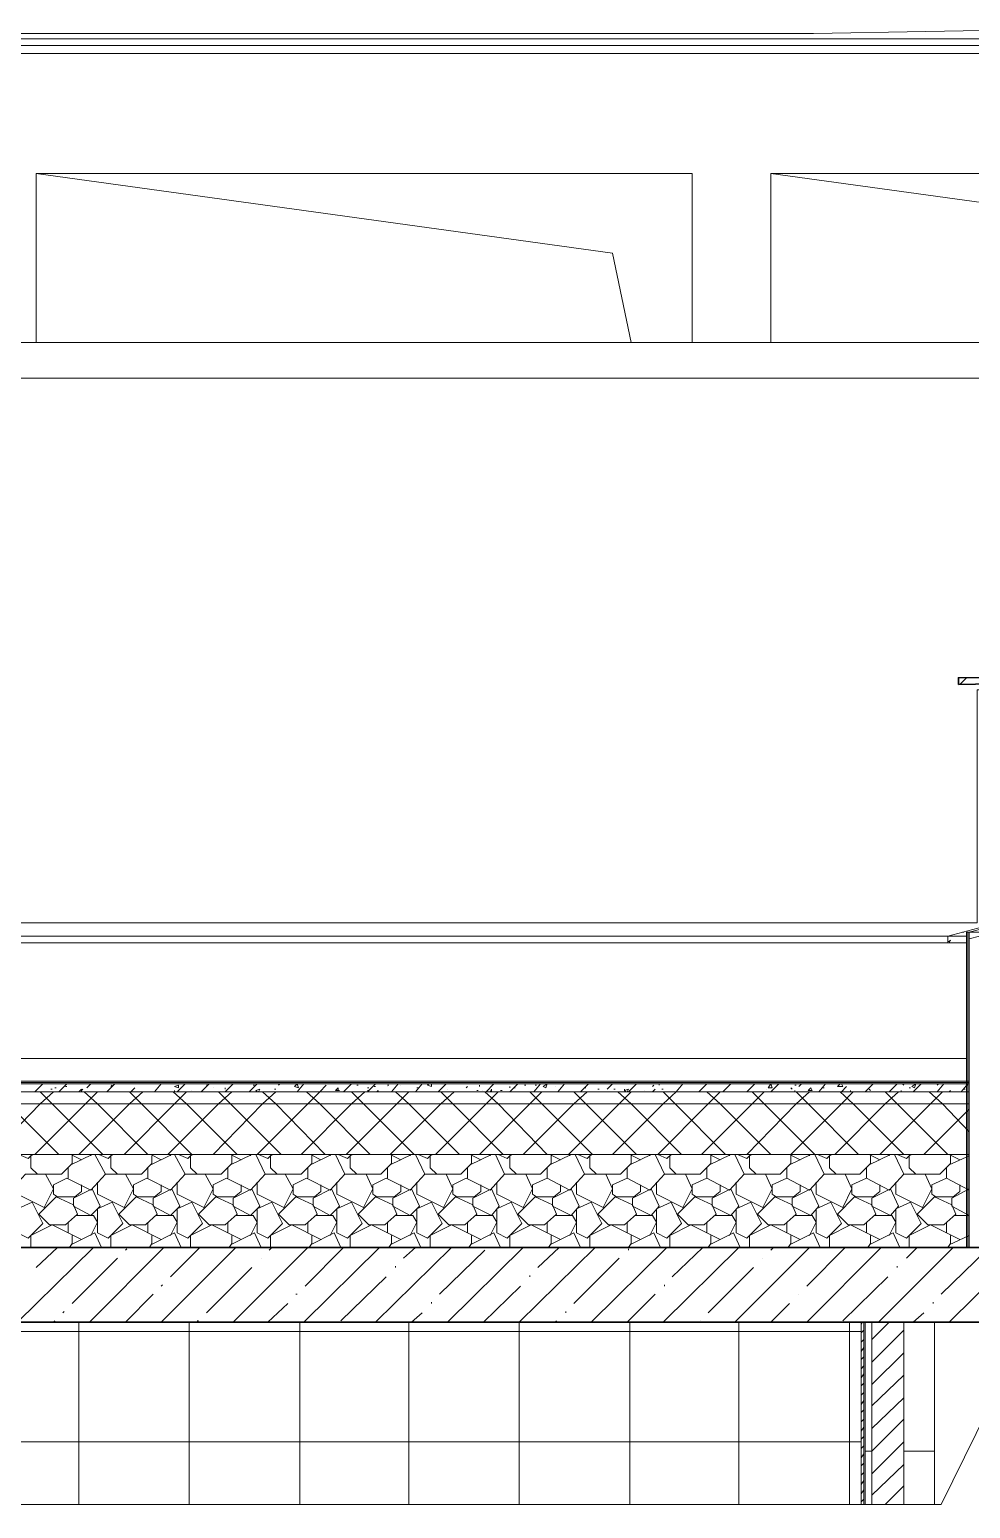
# Model space of a CAD drawing. Header units: millimetres. Extents: x 2294 to 908349, y -83289 to 219220.
# Drawn here: x 832938 to 836029, y 194831 to 199687 of the extents above; entities that cross this region are included whole.
import ezdxf

# ---------------------------------------------------------------- set-up
doc = ezdxf.new("R2010")
doc.units = ezdxf.units.MM
doc.layers.add('PDF _Геометрия', color=7, linetype='Continuous')

msp = doc.modelspace()

# ---------------------------------------------------------------- linework, layer by layer
at = {"layer": 'PDF _Геометрия', "lineweight": 9}
for points in [[(832112.1, 199674.2), (835513.2, 199674.2), (836252, 199687.3), (838381, 199656.7), (838381, 199634.9), (832112.1, 199634.9), (832112.1, 199656.7)], [(832960.2, 199215.2), (832960.2, 198660), (832960.2, 199215.2), (835115.4, 199215.2), (835115.4, 198660), (835115.4, 199215.2)], [(835373.3, 199215.2), (835373.3, 198660), (835373.3, 199215.2), (836732.9, 199215.2)], [(836151.5, 196762.8), (835954.7, 196710.3), (835954.7, 196688.4), (835959.1, 196688.4), (835963.5, 196697.2), (835959.1, 196692.8), (835954.7, 196692.8), (835954.7, 196710.3)], [(836024.7, 196701.6), (836160.2, 196736.5), (836160.2, 196758.4), (836024.7, 196723.4)], [(836160.2, 195687.3), (836160.2, 196723.4), (836138.4, 196723.4), (836033.4, 196723.4), (836024.7, 196723.4), (836020.3, 196723.4), (836016, 196723.4), (836016, 195687.3), (836020.3, 195687.3), (836024.7, 195687.3), (836033.4, 195687.3), (836138.4, 195687.3)], [(836024.7, 196233.8), (827661.9, 196233.8), (827661.9, 196229.4), (827661.9, 196225.1), (827661.9, 196198.8), (827661.9, 196159.5), (827661.9, 195993.4), (827661.9, 195687.3), (836024.7, 195687.3), (836024.7, 195993.4), (836024.7, 196159.5), (836024.7, 196198.8), (836024.7, 196225.1), (836024.7, 196229.4)], [(835683.7, 195018.5), (835705.6, 195018.5)]]:
    msp.add_lwpolyline(points, close=True, dxfattribs=at)
for points in [[(838381, 199656.7), (832112.1, 199656.7), (832112.1, 199634.9), (834127.4, 199634.9)], [(832190.8, 198660), (832190.8, 199608.6), (832295.7, 199608.6), (838193, 199608.6), (838302.3, 199608.6), (838302.3, 199289.5)], [(834914.3, 198660), (834853.1, 198952.9), (832960.2, 199215.2)], [(836732.9, 199027.2), (835373.3, 199215.2)], [(823128.5, 198542), (823128.5, 198660), (842708.8, 198660), (842708.8, 198542)], [(823128.5, 198660), (823128.5, 198542), (842708.8, 198542), (842708.8, 198660)], [(827670.6, 196981.3), (827670.6, 196754), (830796.3, 196754), (830796.3, 197672), (832077.2, 197672), (832077.2, 196754), (836050.9, 196754), (836050.9, 197519), (838136.2, 197519), (838136.2, 196754), (842647.6, 196754), (842647.6, 198542)], [(836016, 196710.3), (835954.7, 196710.3), (832173.3, 196710.3), (832173.3, 196688.4), (830700.1, 196688.4), (830700.1, 196710.3), (827670.6, 196710.3)], [(836020.3, 196723.4), (836020.3, 195687.3)], [(836024.7, 196723.4), (836024.7, 195687.3)], [(836016, 196688.4), (832112.1, 196688.4), (832112.1, 196264.4)], [(832112.1, 196308.1), (836016, 196308.1)], [(835670.6, 194843.6), (835670.6, 195442.5), (831299, 195442.5), (831299, 194843.6), (831299, 195442.5), (831285.9, 195442.5), (830888.1, 195442.5), (830888.1, 194843.6), (830888.1, 195442.5), (830879.4, 195442.5), (830870.6, 195442.5), (830870.6, 194843.6)], [(835683.7, 194843.6), (835683.7, 195442.5), (835679.3, 195442.5), (835670.6, 195442.5)], [(835679.3, 195442.5), (835679.3, 194843.6)], [(835705.6, 194843.6), (835705.6, 195442.5), (835683.7, 195442.5)], [(835810.5, 194843.6), (835810.5, 195442.5), (835705.6, 195442.5)], [(835911, 195442.5), (835911, 194843.6), (835911, 195018.5), (835810.5, 195018.5), (835911, 195018.5), (835911, 195442.5), (835810.5, 195442.5)], [(843919.8, 194843.6), (836553.7, 194843.6), (836396.3, 194533.3), (836085.9, 195154), (835932.9, 194843.6), (828426.9, 194843.6)]]:
    msp.add_lwpolyline(points, dxfattribs=at)
at = {"layer": 'PDF _Геометрия', "lineweight": 30}
msp.add_lwpolyline([(835989.7, 197536.5), (836662.9, 197549.6), (836662.9, 197567.1), (835989.7, 197558.4)], close=True, dxfattribs=at)
at = {"layer": 'PDF _Геометрия', "color": 250, "lineweight": 9, "true_color": 0x1d1d1d}
for points in [[(835994.1, 197536.5), (836016, 197558.4)], [(836002.8, 196723.4), (836007.2, 196723.4)], [(832955.8, 196198.8), (832982.1, 196225.1)], [(833034.5, 196198.8), (833060.8, 196225.1)], [(833056.4, 196216.3), (833060.8, 196216.3)], [(833126.3, 196211.9), (833139.5, 196225.1)], [(833126.3, 196225.1), (833126.3, 196225.1)], [(833191.9, 196198.8), (833218.1, 196225.1)], [(833205, 196216.3), (833209.4, 196220.7)], [(833349.3, 196198.8), (833371.1, 196225.1)], [(833423.6, 196198.8), (833449.8, 196225.1)], [(833502.3, 196198.8), (833528.5, 196225.1)], [(833519.8, 196220.7), (833524.2, 196220.7)], [(833581, 196198.8), (833607.2, 196225.1)], [(833659.7, 196198.8), (833685.9, 196225.1), (833690.3, 196225.1)], [(833672.8, 196220.7), (833677.2, 196220.7)], [(833685.9, 195993.4), (833852, 196159.5), (833891.4, 196198.8), (833913.2, 196220.7)], [(833690.3, 196225.1), (833690.3, 196225.1)], [(833755.8, 196220.7), (833760.2, 196225.1)], [(833817, 196198.8), (833838.9, 196225.1)], [(833917.6, 196225.1), (833922, 196225.1)], [(833970.1, 196198.8), (833996.3, 196225.1)], [(834013.8, 196220.7), (834018.1, 196220.7)], [(834048.7, 196198.8), (834075, 196225.1)], [(834070.6, 196216.3), (834075, 196216.3)], [(834114.3, 196220.7), (834118.7, 196220.7)], [(834114.3, 196216.3), (834114.3, 196216.3)], [(834127.4, 196198.8), (834149.3, 196225.1)], [(834140.5, 196225.1), (834144.9, 196225.1)], [(834158, 196220.7), (834158, 196220.7)], [(834206.1, 196198.8), (834228, 196225.1)], [(834258.6, 196225.1), (834258.6, 196216.3), (834245.5, 196220.7), (834249.8, 196225.1)], [(834280.4, 196198.8), (834306.7, 196225.1)], [(834372.2, 196211.9), (834376.6, 196216.3)], [(834416, 196220.7), (834416, 196216.3)], [(834437.8, 196198.8), (834464, 196225.1)], [(834468.4, 196225.1), (834468.4, 196225.1)], [(834516.5, 196198.8), (834542.7, 196225.1)], [(834516.5, 196211.9), (834516.5, 196216.3)], [(834564.6, 196220.7), (834569, 196220.7)], [(834595.2, 196198.8), (834617, 196225.1)], [(834599.6, 196220.7), (834603.9, 196220.7)], [(834665.1, 196216.3), (834665.1, 196216.3)], [(834673.9, 196198.8), (834695.7, 196225.1)], [(834748.2, 196198.8), (834774.4, 196225.1)], [(834835.6, 196207.6), (834853.1, 196225.1)], [(834853.1, 195993.4), (835019.2, 196159.5), (835062.9, 196198.8), (835084.8, 196225.1)], [(834905.6, 196198.8), (834931.8, 196225.1)], [(834984.3, 196216.3), (834988.6, 196220.7)], [(835006.1, 196220.7), (835006.1, 196225.1)], [(835132.9, 196225.1), (835132.9, 196225.1)], [(835137.3, 196198.8), (835163.5, 196225.1)], [(835216, 196198.8), (835242.2, 196225.1), (835237.8, 196225.1)], [(835242.2, 196225.1), (835242.2, 196225.1)], [(835294.6, 196198.8), (835320.9, 196225.1)], [(835373.3, 196198.8), (835399.6, 196225.1)], [(835452, 196220.7), (835456.4, 196220.7)], [(835465.1, 196216.3), (835473.9, 196225.1)], [(835530.7, 196198.8), (835552.6, 196225.1)], [(835605, 196225.1), (835609.4, 196216.3), (835591.9, 196216.3), (835600.7, 196225.1)], [(835591.9, 196216.3), (835596.3, 196220.7)], [(835605, 196198.8), (835622.5, 196216.3)], [(835683.7, 196198.8), (835709.9, 196225.1)], [(835762.4, 196198.8), (835788.6, 196225.1)], [(835806.1, 196225.1), (835810.5, 196220.7)], [(835841.1, 196198.8), (835867.3, 196225.1)], [(835919.8, 196198.8), (835941.6, 196225.1)], [(835919.8, 196220.7), (835924.1, 196225.1)], [(835998.5, 196198.8), (836020.3, 196225.1)], [(832846.6, 195975.9), (832811.6, 195993.4), (832973.3, 196159.5), (833017.1, 196198.8)], [(833034.5, 195993.4), (832868.4, 196159.5), (832829.1, 196198.8)], [(832955.8, 195993.4), (833122, 196159.5), (833161.3, 196198.8)], [(833178.8, 195993.4), (833012.7, 196159.5), (832973.3, 196198.8)], [(833008.3, 196207.6), (833012.7, 196207.6)], [(833021.4, 196211.9), (833025.8, 196211.9)], [(833100.1, 196198.8), (833108.9, 196207.6), (833108.9, 196198.8)], [(833100.1, 195993.4), (833266.2, 196159.5), (833309.9, 196198.8)], [(833108.9, 196203.2), (833113.2, 196207.6)], [(833113.2, 196198.8), (833113.2, 196198.8)], [(833327.4, 195993.4), (833161.3, 196159.5), (833117.6, 196198.8)], [(833248.7, 195993.4), (833414.9, 196159.5), (833454.2, 196198.8)], [(833428, 195993.4), (833458.6, 195980.2), (833471.7, 195993.4), (833305.6, 196159.5), (833266.2, 196198.8)], [(833270.6, 196198.8), (833283.7, 196211.9)], [(833393, 195993.4), (833559.1, 196159.5), (833602.8, 196198.8)], [(833620.3, 195993.4), (833454.2, 196159.5), (833410.5, 196198.8)], [(833414.9, 196203.2), (833414.9, 196198.8)], [(833471.7, 196203.2), (833471.7, 196203.2)], [(833541.6, 196211.9), (833541.6, 196211.9)], [(833541.6, 195993.4), (833703.4, 196159.5), (833747.1, 196198.8)], [(833764.6, 195993.4), (833598.5, 196159.5), (833559.1, 196198.8)], [(833581, 196207.6), (833581, 196211.9)], [(833685.9, 196198.8), (833681.5, 196203.2), (833694.6, 196207.6), (833690.3, 196198.8)], [(833908.9, 195993.4), (833747.1, 196159.5), (833703.4, 196198.8)], [(833742.7, 196207.6), (833747.1, 196207.6)], [(833830.2, 195993.4), (833996.3, 196159.5), (834040, 196198.8)], [(834057.5, 195993.4), (833891.4, 196159.5), (833847.6, 196198.8)], [(833952.6, 196203.2), (833956.9, 196203.2)], [(833978.8, 195993.4), (834144.9, 196159.5), (834184.3, 196198.8)], [(834201.7, 195993.4), (834035.6, 196159.5), (833996.3, 196198.8)], [(834048.7, 196211.9), (834053.1, 196211.9)], [(834048.7, 196203.2), (834053.1, 196203.2)], [(834079.3, 196198.8), (834083.7, 196203.2), (834083.7, 196198.8)], [(834158, 195975.9), (834123.1, 195993.4), (834289.2, 196159.5), (834332.9, 196198.8)], [(834350.4, 195993.4), (834184.3, 196159.5), (834140.5, 196198.8)], [(834210.5, 196211.9), (834214.9, 196211.9)], [(834271.7, 195993.4), (834437.8, 196159.5), (834477.2, 196198.8)], [(834494.6, 195993.4), (834328.5, 196159.5), (834289.2, 196198.8)], [(834306.7, 196198.8), (834306.7, 196198.8)], [(834311, 196207.6), (834311, 196207.6)], [(834359.1, 196198.8), (834359.1, 196198.8)], [(834407.2, 196203.2), (834411.6, 196203.2)], [(834416, 195993.4), (834582.1, 196159.5), (834621.4, 196198.8)], [(834424.7, 196203.2), (834424.7, 196203.2)], [(834638.9, 195993.4), (834477.2, 196159.5), (834433.4, 196198.8)], [(834450.9, 196198.8), (834455.3, 196207.6), (834455.3, 196198.8)], [(834485.9, 196203.2), (834490.3, 196203.2)], [(834507.8, 196198.8), (834507.8, 196198.8)], [(834529.6, 196211.9), (834534, 196211.9)], [(834560.2, 195993.4), (834726.3, 196159.5), (834770.1, 196198.8)], [(834800.7, 195927.8), (834778.8, 195949.6), (834778.8, 195989), (834787.5, 195993.4), (834621.4, 196159.5), (834582.1, 196198.8)], [(834708.8, 195993.4), (834875, 196159.5), (834914.3, 196198.8)], [(834931.8, 195993.4), (834765.7, 196159.5), (834726.3, 196198.8)], [(834761.3, 196211.9), (834765.7, 196211.9)], [(834805, 196207.6), (834809.4, 196207.6)], [(834857.5, 196207.6), (834861.9, 196207.6)], [(835080.4, 195993.4), (834914.3, 196159.5), (834870.6, 196198.8)], [(834896.8, 196198.8), (834892.5, 196203.2), (834905.6, 196207.6), (834901.2, 196198.8)], [(834892.5, 196203.2), (834892.5, 196207.6)], [(834958, 196203.2), (834958, 196203.2)], [(834984.3, 196198.8), (834993, 196207.6)], [(835045.5, 195993.4), (835032.3, 195980.2), (835001.7, 195993.4), (835167.9, 196159.5), (835207.2, 196198.8)], [(835014.9, 196207.6), (835019.2, 196207.6)], [(835224.7, 195993.4), (835058.6, 196159.5), (835019.2, 196198.8)], [(835054.2, 196198.8), (835054.2, 196198.8)], [(835146, 195993.4), (835312.1, 196159.5), (835351.5, 196198.8)], [(835373.3, 195993.4), (835207.2, 196159.5), (835163.5, 196198.8)], [(835294.6, 195993.4), (835456.4, 196159.5), (835500.1, 196198.8)], [(835548.2, 195927.8), (835517.6, 195993.4), (835351.5, 196159.5), (835312.1, 196198.8)], [(835360.2, 196207.6), (835360.2, 196207.6)], [(835438.9, 196211.9), (835443.3, 196207.6)], [(835438.9, 195993.4), (835605, 196159.5), (835644.4, 196198.8)], [(835452, 196198.8), (835452, 196203.2)], [(835661.9, 195993.4), (835495.7, 196159.5), (835456.4, 196198.8)], [(835543.8, 196211.9), (835548.2, 196211.9)], [(835583.2, 195993.4), (835749.3, 196159.5), (835793, 196198.8)], [(835810.5, 195993.4), (835644.4, 196159.5), (835600.7, 196198.8)], [(835696.8, 196207.6), (835701.2, 196203.2)], [(835731.8, 195993.4), (835897.9, 196159.5), (835937.3, 196198.8)], [(835954.7, 195993.4), (835788.6, 196159.5), (835749.3, 196198.8)], [(835828, 196211.9), (835832.3, 196211.9)], [(836024.7, 196067.7), (835937.3, 196159.5), (835893.5, 196198.8)], [(835959.1, 196198.8), (835963.5, 196203.2)], [(836007.2, 196207.6), (836011.6, 196207.6)], [(835876.1, 195993.4), (836024.7, 196142)], [(833078.3, 195989), (833078.3, 195962.8), (833043.3, 195927.8), (832925.2, 195927.8), (832877.2, 195875.3), (832798.5, 195914.7), (832754.8, 195892.8), (832754.8, 195862.2), (832767.9, 195853.5), (832824.7, 195853.5), (832846.6, 195871), (832846.6, 195892.8)], [(832903.4, 195993.4), (832934, 195980.2), (832947.1, 195993.4)], [(832964.6, 195927.8), (832942.7, 195949.6), (832942.7, 195989), (832951.5, 195993.4)], [(833340.5, 195989), (833340.5, 195962.8), (833305.6, 195927.8), (833187.5, 195927.8), (833139.5, 195875.3), (833060.8, 195914.7), (833017.1, 195892.8), (833017.1, 195862.2), (833030.2, 195853.5), (833087, 195853.5), (833108.9, 195871), (833108.9, 195892.8)], [(833108.9, 195975.9), (833073.9, 195993.4)], [(833073.9, 195958.4), (833143.8, 195993.4)], [(833139.5, 195989), (833139.5, 195993.4)], [(833187.5, 195927.8), (833152.6, 195993.4)], [(833165.7, 195993.4), (833196.3, 195980.2), (833209.4, 195993.4)], [(833226.9, 195927.8), (833205, 195949.6), (833205, 195989), (833213.8, 195993.4)], [(833602.8, 195989), (833602.8, 195962.8), (833567.9, 195927.8), (833449.8, 195927.8), (833401.7, 195875.3), (833323.1, 195914.7), (833279.3, 195892.8), (833279.3, 195862.2), (833292.5, 195853.5), (833349.3, 195853.5), (833371.1, 195871), (833371.1, 195892.8)], [(833371.1, 195975.9), (833336.2, 195993.4)], [(833336.2, 195958.4), (833406.1, 195993.4)], [(833401.7, 195989), (833401.7, 195993.4)], [(833449.8, 195927.8), (833414.9, 195993.4)], [(833489.2, 195927.8), (833467.3, 195949.6), (833467.3, 195989), (833476.1, 195993.4)], [(833865.1, 195989), (833865.1, 195962.8), (833830.2, 195927.8), (833712.1, 195927.8), (833664, 195875.3), (833585.4, 195914.7), (833541.6, 195892.8), (833541.6, 195862.2), (833554.8, 195853.5), (833611.6, 195853.5), (833633.4, 195871), (833633.4, 195892.8)], [(833633.4, 195975.9), (833598.5, 195993.4)], [(833598.5, 195958.4), (833668.4, 195993.4)], [(833664, 195989), (833664, 195993.4)], [(833712.1, 195927.8), (833681.5, 195993.4)], [(833690.3, 195993.4), (833720.9, 195980.2), (833734, 195993.4)], [(833751.5, 195927.8), (833729.6, 195949.6), (833729.6, 195989), (833738.4, 195993.4)], [(834127.4, 195989), (834127.4, 195962.8), (834092.5, 195927.8), (833974.4, 195927.8), (833926.3, 195875.3), (833847.6, 195914.7), (833803.9, 195892.8), (833803.9, 195862.2), (833817, 195853.5), (833873.9, 195853.5), (833895.7, 195871), (833895.7, 195892.8)], [(833895.7, 195975.9), (833860.8, 195993.4)], [(833860.8, 195958.4), (833930.7, 195993.4)], [(833926.3, 195989), (833926.3, 195993.4)], [(833974.4, 195927.8), (833943.8, 195993.4)], [(833952.6, 195993.4), (833983.2, 195980.2), (833996.3, 195993.4)], [(834013.8, 195927.8), (833991.9, 195949.6), (833991.9, 195989), (834000.7, 195993.4)], [(834389.7, 195989), (834389.7, 195962.8), (834354.8, 195927.8), (834236.7, 195927.8), (834188.6, 195875.3), (834109.9, 195914.7), (834066.2, 195892.8), (834066.2, 195862.2), (834079.3, 195853.5), (834136.2, 195853.5), (834158, 195871), (834158, 195892.8)], [(834123.1, 195958.4), (834193, 195993.4)], [(834188.6, 195989), (834188.6, 195993.4)], [(834236.7, 195927.8), (834206.1, 195993.4)], [(834214.9, 195993.4), (834245.5, 195980.2), (834258.6, 195993.4)], [(834276.1, 195927.8), (834254.2, 195949.6), (834254.2, 195989), (834262.9, 195993.4)], [(834652, 195989), (834652, 195962.8), (834617, 195927.8), (834499, 195927.8), (834450.9, 195875.3), (834372.2, 195914.7), (834328.5, 195892.8), (834328.5, 195862.2), (834341.6, 195853.5), (834398.5, 195853.5), (834420.3, 195871), (834420.3, 195892.8)], [(834420.3, 195975.9), (834385.4, 195993.4)], [(834385.4, 195958.4), (834455.3, 195993.4)], [(834450.9, 195989), (834450.9, 195993.4)], [(834499, 195927.8), (834468.4, 195993.4)], [(834477.2, 195993.4), (834507.8, 195980.2), (834520.9, 195993.4)], [(834538.4, 195927.8), (834516.5, 195949.6), (834516.5, 195989), (834525.2, 195993.4)], [(834638.9, 195949.6), (834638.9, 195914.7), (834713.2, 195875.3), (834761.3, 195927.8), (834879.3, 195927.8), (834914.3, 195962.8), (834914.3, 195989)], [(834682.6, 195975.9), (834647.6, 195993.4)], [(834647.6, 195958.4), (834717.6, 195993.4)], [(834713.2, 195989), (834713.2, 195993.4)], [(834761.3, 195927.8), (834730.7, 195993.4)], [(834739.5, 195993.4), (834770.1, 195980.2), (834783.2, 195993.4)], [(834901.2, 195949.6), (834901.2, 195914.7), (834975.5, 195875.3), (835023.6, 195927.8), (835141.6, 195927.8), (835176.6, 195962.8), (835176.6, 195989)], [(834944.9, 195975.9), (834909.9, 195993.4)], [(834909.9, 195958.4), (834979.9, 195993.4)], [(834975.5, 195989), (834975.5, 195993.4)], [(835023.6, 195927.8), (834993, 195993.4)], [(835062.9, 195927.8), (835041.1, 195949.6), (835041.1, 195989), (835049.8, 195993.4)], [(835163.5, 195949.6), (835163.5, 195914.7), (835237.8, 195875.3), (835285.9, 195927.8), (835403.9, 195927.8), (835438.9, 195962.8), (835438.9, 195989)], [(835207.2, 195975.9), (835172.2, 195993.4)], [(835172.2, 195958.4), (835242.2, 195993.4)], [(835237.8, 195989), (835237.8, 195993.4)], [(835285.9, 195927.8), (835255.3, 195993.4)], [(835264, 195993.4), (835294.6, 195980.2), (835307.8, 195993.4)], [(835325.2, 195927.8), (835303.4, 195949.6), (835303.4, 195989), (835312.1, 195993.4)], [(835425.8, 195949.6), (835425.8, 195914.7), (835500.1, 195875.3), (835548.2, 195927.8), (835666.2, 195927.8), (835701.2, 195962.8), (835701.2, 195989)], [(835469.5, 195975.9), (835434.5, 195993.4)], [(835434.5, 195958.4), (835504.5, 195993.4)], [(835500.1, 195989), (835500.1, 195993.4)], [(835526.3, 195993.4), (835556.9, 195980.2), (835570, 195993.4)], [(835587.5, 195927.8), (835565.7, 195949.6), (835565.7, 195989), (835574.4, 195993.4)], [(835688.1, 195949.6), (835688.1, 195914.7), (835762.4, 195875.3), (835810.5, 195927.8), (835928.5, 195927.8), (835963.5, 195962.8), (835963.5, 195989)], [(835731.8, 195975.9), (835696.8, 195993.4)], [(835696.8, 195958.4), (835766.8, 195993.4)], [(835762.4, 195989), (835762.4, 195993.4)], [(835810.5, 195927.8), (835779.9, 195993.4)], [(835788.6, 195993.4), (835819.2, 195980.2), (835832.3, 195993.4)], [(835849.8, 195927.8), (835828, 195949.6), (835828, 195989), (835836.7, 195993.4)], [(835994.1, 195975.9), (835959.1, 195993.4)], [(835959.1, 195958.4), (836024.7, 195989), (836024.7, 195993.4)], [(836024.7, 195993.4), (836024.7, 195993.4)], [(832899, 195901.6), (832899, 195862.2), (832986.4, 195818.5), (833017.1, 195879.7), (832990.8, 195927.8)], [(833065.1, 195914.7), (833065.1, 195949.6)], [(833161.3, 195901.6), (833161.3, 195862.2), (833248.7, 195818.5), (833279.3, 195879.7), (833253.1, 195927.8)], [(833327.4, 195914.7), (833327.4, 195949.6)], [(833423.6, 195901.6), (833423.6, 195862.2), (833511, 195818.5), (833541.6, 195879.7), (833515.4, 195927.8)], [(833589.7, 195914.7), (833589.7, 195949.6)], [(833685.9, 195901.6), (833685.9, 195862.2), (833773.3, 195818.5), (833803.9, 195879.7), (833777.7, 195927.8)], [(833852, 195914.7), (833852, 195949.6)], [(833948.2, 195901.6), (833948.2, 195862.2), (834035.6, 195818.5), (834066.2, 195879.7), (834044.4, 195927.8)], [(834114.3, 195914.7), (834114.3, 195949.6)], [(834210.5, 195901.6), (834210.5, 195862.2), (834297.9, 195818.5), (834328.5, 195879.7), (834306.7, 195927.8)], [(834376.6, 195914.7), (834376.6, 195949.6)], [(834472.8, 195901.6), (834472.8, 195862.2), (834560.2, 195818.5), (834590.8, 195879.7), (834569, 195927.8)], [(834735.1, 195901.6), (834735.1, 195862.2), (834822.5, 195818.5), (834853.1, 195879.7), (834831.3, 195927.8)], [(834997.4, 195901.6), (834997.4, 195862.2), (835084.8, 195818.5), (835115.4, 195879.7), (835093.5, 195927.8)], [(835259.7, 195901.6), (835259.7, 195862.2), (835347.1, 195818.5), (835377.7, 195879.7), (835355.8, 195927.8)], [(835522, 195901.6), (835522, 195862.2), (835609.4, 195818.5), (835640, 195879.7), (835618.1, 195927.8)], [(835784.3, 195901.6), (835784.3, 195862.2), (835871.7, 195818.5), (835902.3, 195879.7), (835880.4, 195927.8)], [(835950.4, 195914.7), (835950.4, 195949.6)], [(834682.6, 195892.8), (834682.6, 195871), (834660.8, 195853.5), (834603.9, 195853.5), (834590.8, 195862.2), (834590.8, 195892.8), (834638.9, 195914.7)], [(834944.9, 195892.8), (834944.9, 195871), (834923.1, 195853.5), (834866.2, 195853.5), (834853.1, 195862.2), (834853.1, 195892.8), (834901.2, 195914.7)], [(835207.2, 195892.8), (835207.2, 195871), (835185.4, 195853.5), (835128.5, 195853.5), (835115.4, 195862.2), (835115.4, 195892.8), (835163.5, 195914.7)], [(835469.5, 195892.8), (835469.5, 195871), (835447.6, 195853.5), (835390.8, 195853.5), (835377.7, 195862.2), (835377.7, 195892.8), (835425.8, 195914.7)], [(835731.8, 195892.8), (835731.8, 195871), (835709.9, 195853.5), (835653.1, 195853.5), (835640, 195862.2), (835640, 195892.8), (835688.1, 195914.7)], [(835976.6, 195792.3), (836024.7, 195792.3), (835967.9, 195822.9), (835967.9, 195849.1), (836024.7, 195879.7), (836024.7, 195875.3), (835950.4, 195914.7), (835902.3, 195892.8), (835902.3, 195862.2), (835915.4, 195853.5), (835972.2, 195853.5), (835994.1, 195871), (835994.1, 195892.8)], [(835959.1, 195442.5), (836208.3, 195687.3), (836418.1, 195897.2)], [(833139.5, 195726.7), (833161.3, 195770.4), (833148.2, 195792.3), (833091.4, 195792.3)], [(833401.7, 195726.7), (833423.6, 195770.4), (833410.5, 195792.3), (833353.7, 195792.3)], [(833664, 195726.7), (833685.9, 195770.4), (833672.8, 195792.3), (833616, 195792.3)], [(833926.3, 195726.7), (833948.2, 195770.4), (833935.1, 195792.3), (833878.3, 195792.3)], [(834188.6, 195726.7), (834210.5, 195770.4), (834197.4, 195792.3), (834140.5, 195792.3)], [(834450.9, 195726.7), (834472.8, 195770.4), (834459.7, 195792.3), (834402.8, 195792.3)], [(834713.2, 195726.7), (834735.1, 195770.4), (834722, 195792.3), (834665.1, 195792.3)], [(834975.5, 195726.7), (834997.4, 195770.4), (834984.3, 195792.3), (834927.4, 195792.3)], [(835237.8, 195726.7), (835259.7, 195770.4), (835246.6, 195792.3), (835189.7, 195792.3)], [(835500.1, 195726.7), (835522, 195770.4), (835508.8, 195792.3), (835452, 195792.3)], [(835762.4, 195726.7), (835784.3, 195770.4), (835771.1, 195792.3), (835714.3, 195792.3)], [(833108.9, 195713.6), (833012.7, 195761.7), (832942.7, 195726.7), (832942.7, 195687.3)], [(833065.1, 195735.4), (833065.1, 195770.4)], [(833073.9, 195696.1), (833152.6, 195735.4), (833174.4, 195687.3)], [(833371.1, 195713.6), (833275, 195761.7), (833205, 195726.7), (833205, 195687.3)], [(833327.4, 195735.4), (833327.4, 195770.4)], [(833336.2, 195696.1), (833414.9, 195735.4), (833436.7, 195687.3)], [(833633.4, 195713.6), (833537.3, 195761.7), (833467.3, 195726.7), (833467.3, 195687.3)], [(833589.7, 195735.4), (833589.7, 195770.4)], [(833598.5, 195696.1), (833677.2, 195735.4), (833699, 195687.3)], [(833895.7, 195713.6), (833799.6, 195761.7), (833729.6, 195726.7), (833729.6, 195687.3)], [(833852, 195735.4), (833852, 195770.4)], [(833860.8, 195696.1), (833939.5, 195735.4), (833961.3, 195687.3)], [(834158, 195713.6), (834061.9, 195761.7), (833991.9, 195726.7), (833991.9, 195687.3)], [(834114.3, 195735.4), (834114.3, 195770.4)], [(834123.1, 195696.1), (834201.7, 195735.4), (834223.6, 195687.3)], [(834420.3, 195713.6), (834324.2, 195761.7), (834254.2, 195726.7), (834254.2, 195687.3)], [(834376.6, 195735.4), (834376.6, 195770.4)], [(834385.4, 195696.1), (834464, 195735.4), (834485.9, 195687.3)], [(834682.6, 195713.6), (834586.4, 195761.7), (834516.5, 195726.7), (834516.5, 195687.3)], [(834638.9, 195735.4), (834638.9, 195770.4)], [(834647.6, 195696.1), (834726.3, 195735.4), (834748.2, 195687.3)], [(834944.9, 195713.6), (834848.7, 195761.7), (834778.8, 195726.7), (834778.8, 195687.3)], [(834901.2, 195735.4), (834901.2, 195770.4)], [(834909.9, 195696.1), (834988.6, 195735.4), (835010.5, 195687.3)], [(835207.2, 195713.6), (835111, 195761.7), (835041.1, 195726.7), (835041.1, 195687.3)], [(835163.5, 195735.4), (835163.5, 195770.4)], [(835172.2, 195696.1), (835250.9, 195735.4), (835272.8, 195687.3)], [(835469.5, 195713.6), (835373.3, 195761.7), (835303.4, 195726.7), (835303.4, 195687.3)], [(835425.8, 195735.4), (835425.8, 195770.4)], [(835434.5, 195696.1), (835513.2, 195735.4), (835535.1, 195687.3)], [(835731.8, 195713.6), (835635.6, 195761.7), (835565.7, 195726.7), (835565.7, 195687.3)], [(835688.1, 195735.4), (835688.1, 195770.4)], [(835696.8, 195696.1), (835775.5, 195735.4), (835797.4, 195687.3)], [(835994.1, 195713.6), (835897.9, 195761.7), (835828, 195726.7), (835828, 195687.3)], [(835950.4, 195735.4), (835950.4, 195770.4)], [(835959.1, 195696.1), (836024.7, 195726.7), (836024.7, 195731.1)], [(832899, 195442.5), (833148.2, 195687.3)], [(832960.2, 195621.8), (833030.2, 195687.3)], [(833069.5, 195687.3), (833078.3, 195700.5), (833078.3, 195726.7)], [(833135.1, 195442.5), (833379.9, 195687.3)], [(833253.1, 195678.6), (833257.5, 195683)], [(833331.8, 195687.3), (833340.5, 195700.5), (833340.5, 195726.7)], [(833371.1, 195442.5), (833616, 195687.3)], [(833401.7, 195591.2), (833497.9, 195687.3)], [(833594.1, 195687.3), (833602.8, 195700.5), (833602.8, 195726.7)], [(833607.2, 195442.5), (833852, 195687.3)], [(833725.2, 195678.6), (833734, 195687.3)], [(833838.9, 195442.5), (834088.1, 195687.3)], [(833843.3, 195560.6), (833970.1, 195687.3)], [(833856.4, 195687.3), (833865.1, 195700.5), (833865.1, 195726.7)], [(834075, 195442.5), (834324.2, 195687.3)], [(834118.7, 195687.3), (834127.4, 195700.5), (834127.4, 195726.7)], [(834166.8, 195652.4), (834206.1, 195687.3)], [(834311, 195442.5), (834560.2, 195687.3)], [(834381, 195687.3), (834389.7, 195700.5), (834389.7, 195726.7)], [(834547.1, 195442.5), (834796.3, 195687.3)], [(834608.3, 195621.8), (834678.2, 195687.3)], [(834643.3, 195687.3), (834652, 195700.5), (834652, 195726.7)], [(834783.2, 195442.5), (835032.3, 195687.3)], [(834905.6, 195687.3), (834914.3, 195700.5), (834914.3, 195726.7)], [(834905.6, 195678.6), (834905.6, 195683)], [(835019.2, 195442.5), (835268.4, 195687.3)], [(835049.8, 195591.2), (835150.4, 195687.3)], [(835167.9, 195687.3), (835176.6, 195700.5), (835176.6, 195726.7)], [(835255.3, 195442.5), (835500.1, 195687.3)], [(835373.3, 195678.6), (835382.1, 195687.3)], [(835430.2, 195687.3), (835438.9, 195700.5), (835438.9, 195726.7)], [(835491.4, 195442.5), (835736.2, 195687.3)], [(835491.4, 195560.6), (835618.1, 195687.3)], [(835692.5, 195687.3), (835701.2, 195700.5), (835701.2, 195726.7)], [(835727.4, 195442.5), (835972.2, 195687.3)], [(835819.2, 195652.4), (835854.2, 195687.3)], [(835954.7, 195687.3), (835963.5, 195700.5), (835963.5, 195726.7)], [(833078.3, 195503.7), (833226.9, 195652.4)], [(833699, 195652.4), (833699, 195652.4)], [(834284.8, 195534.3), (834433.4, 195678.6)], [(834726.3, 195503.7), (834875, 195652.4)], [(835347.1, 195652.4), (835347.1, 195652.4)], [(835932.9, 195534.3), (836081.5, 195678.6)], [(833519.8, 195473.1), (833668.4, 195621.8)], [(833961.3, 195446.9), (834109.9, 195591.2)], [(834140.5, 195621.8), (834140.5, 195626.1)], [(834582.1, 195591.2), (834582.1, 195595.5)], [(835167.9, 195473.1), (835316.5, 195621.8)], [(835609.4, 195446.9), (835758, 195591.2)], [(835788.6, 195621.8), (835788.6, 195626.1)], [(833371.1, 195560.6), (833375.5, 195564.9)], [(834429.1, 195442.5), (834551.5, 195560.6)], [(835023.6, 195560.6), (835023.6, 195564.9)], [(833253.1, 195442.5), (833344.9, 195534.3)], [(833720.9, 195442.5), (833786.4, 195503.7)], [(833812.7, 195534.3), (833817, 195534.3)], [(834258.6, 195503.7), (834258.6, 195508.1)], [(834901.2, 195442.5), (834993, 195534.3)], [(835373.3, 195442.5), (835434.5, 195503.7)], [(835465.1, 195534.3), (835465.1, 195534.3)], [(835906.7, 195503.7), (835906.7, 195508.1)], [(833017.1, 195442.5), (833021.4, 195446.9)], [(833047.7, 195473.1), (833052, 195477.5)], [(833489.2, 195446.9), (833493.6, 195446.9)], [(834193, 195442.5), (834228, 195473.1)], [(834665.1, 195442.5), (834669.5, 195446.9)], [(834700.1, 195473.1), (834700.1, 195477.5)], [(835141.6, 195446.9), (835141.6, 195446.9)], [(835705.6, 195385.7), (835762.4, 195442.5)], [(835841.1, 195442.5), (835876.1, 195473.1)], [(835705.6, 195311.4), (835810.5, 195416.3)], [(835705.6, 195237.1), (835810.5, 195342)], [(835705.6, 195167.1), (835810.5, 195267.7)], [(835705.6, 195092.8), (835810.5, 195193.4)], [(835705.6, 195018.5), (835810.5, 195123.4)], [(835705.6, 194944.2), (835810.5, 195049.1)], [(835705.6, 194874.2), (835810.5, 194974.8)], [(835749.3, 194843.6), (835810.5, 194904.8)]]:
    msp.add_lwpolyline(points, dxfattribs=at)
at = {"layer": 'PDF _Геометрия', "lineweight": 30}
msp.add_lwpolyline([(843543.8, 195687.3), (827495.8, 195687.3), (827495.8, 196928.9), (827237.8, 196928.9), (827237.8, 195687.3), (827237.8, 195442.5), (827237.8, 194843.6), (827753.7, 194843.6), (827753.7, 195442.5), (843543.8, 195442.5)], dxfattribs=at)
at = {"layer": 'PDF _Геометрия', "lineweight": 20}
for points in [[(836024.7, 196229.4), (827661.9, 196229.4)], [(836024.7, 196225.1), (827661.9, 196225.1)], [(836024.7, 196198.8), (827661.9, 196198.8)], [(836024.7, 196159.5), (827661.9, 196159.5)], [(836024.7, 195993.4), (827661.9, 195993.4)]]:
    msp.add_lwpolyline(points, dxfattribs=at)
at = {"layer": 'PDF _Геометрия', "color": 250, "lineweight": 9, "true_color": 0x1d1d1d}
for points in [[(833428, 196220.7), (833428, 196211.9), (833414.9, 196216.3)], [(833817, 196225.1), (833821.4, 196211.9), (833808.3, 196216.3)], [(834638.9, 196225.1), (834634.5, 196211.9), (834625.8, 196216.3)], [(835373.3, 196225.1), (835377.7, 196211.9), (835364.6, 196211.9)], [(835849.8, 196225.1), (835845.5, 196211.9), (835836.7, 196216.3)], [(833952.6, 196211.9), (833952.6, 196203.2), (833943.8, 196203.2)], [(835504.5, 196211.9), (835508.8, 196203.2), (835495.7, 196203.2)], [(835635.6, 196203.2), (835635.6, 196198.8)], [(835801.7, 196203.2), (835801.7, 196198.8)], [(833082.6, 195849.1), (833082.6, 195822.9), (833139.5, 195792.3), (833170.1, 195822.9), (833143.8, 195879.7)], [(833344.9, 195849.1), (833344.9, 195822.9), (833401.7, 195792.3), (833432.3, 195822.9), (833406.1, 195879.7)], [(833607.2, 195849.1), (833607.2, 195822.9), (833664, 195792.3), (833694.6, 195822.9), (833668.4, 195879.7)], [(833869.5, 195849.1), (833869.5, 195822.9), (833926.3, 195792.3), (833956.9, 195822.9), (833930.7, 195879.7)], [(834131.8, 195849.1), (834131.8, 195822.9), (834188.6, 195792.3), (834219.2, 195822.9), (834193, 195879.7)], [(834394.1, 195849.1), (834394.1, 195822.9), (834455.3, 195792.3), (834481.5, 195822.9), (834455.3, 195879.7)], [(834656.4, 195849.1), (834656.4, 195822.9), (834717.6, 195792.3), (834743.8, 195822.9), (834717.6, 195879.7)], [(834918.7, 195849.1), (834918.7, 195822.9), (834979.9, 195792.3), (835006.1, 195822.9), (834979.9, 195879.7)], [(835181, 195849.1), (835181, 195822.9), (835242.2, 195792.3), (835268.4, 195822.9), (835242.2, 195879.7)], [(835443.3, 195849.1), (835443.3, 195822.9), (835504.5, 195792.3), (835530.7, 195822.9), (835504.5, 195879.7)], [(835705.6, 195849.1), (835705.6, 195822.9), (835766.8, 195792.3), (835793, 195822.9), (835766.8, 195879.7)], [(832899, 195735.4), (832899, 195814.1), (832947.1, 195836), (832982.1, 195766), (832934, 195717.9)], [(833056.4, 195761.7), (833095.7, 195796.6), (833082.6, 195827.2), (833025.8, 195853.5), (832969, 195796.6), (833003.9, 195761.7)], [(833161.3, 195735.4), (833161.3, 195814.1), (833209.4, 195836), (833244.4, 195766), (833196.3, 195717.9)], [(833318.7, 195761.7), (833358, 195796.6), (833344.9, 195827.2), (833288.1, 195853.5), (833231.3, 195796.6), (833266.2, 195761.7)], [(833423.6, 195735.4), (833423.6, 195814.1), (833471.7, 195836), (833506.7, 195766), (833458.6, 195717.9)], [(833581, 195761.7), (833620.3, 195796.6), (833607.2, 195827.2), (833550.4, 195853.5), (833493.6, 195796.6), (833528.5, 195761.7)], [(833685.9, 195735.4), (833685.9, 195814.1), (833734, 195836), (833769, 195766), (833720.9, 195717.9)], [(833843.3, 195761.7), (833882.6, 195796.6), (833869.5, 195827.2), (833812.7, 195853.5), (833755.8, 195796.6), (833790.8, 195761.7)], [(833948.2, 195735.4), (833948.2, 195814.1), (833996.3, 195836), (834031.3, 195766), (833983.2, 195717.9)], [(834105.6, 195761.7), (834144.9, 195796.6), (834131.8, 195827.2), (834075, 195853.5), (834018.1, 195796.6), (834053.1, 195761.7)], [(834210.5, 195735.4), (834210.5, 195814.1), (834258.6, 195836), (834293.6, 195766), (834245.5, 195717.9)], [(834367.9, 195761.7), (834407.2, 195796.6), (834394.1, 195827.2), (834337.3, 195853.5), (834280.4, 195796.6), (834315.4, 195761.7)], [(834472.8, 195735.4), (834472.8, 195814.1), (834520.9, 195836), (834555.8, 195766), (834507.8, 195717.9)], [(834630.2, 195761.7), (834669.5, 195796.6), (834656.4, 195827.2), (834599.6, 195853.5), (834542.7, 195796.6), (834577.7, 195761.7)], [(834735.1, 195735.4), (834735.1, 195814.1), (834783.2, 195836), (834818.1, 195766), (834770.1, 195717.9)], [(834892.5, 195761.7), (834931.8, 195796.6), (834918.7, 195827.2), (834861.9, 195853.5), (834805, 195796.6), (834840, 195761.7)], [(834997.4, 195735.4), (834997.4, 195814.1), (835045.5, 195836), (835080.4, 195766), (835032.3, 195717.9)], [(835154.8, 195761.7), (835194.1, 195796.6), (835181, 195827.2), (835124.1, 195853.5), (835067.3, 195796.6), (835102.3, 195761.7)], [(835259.7, 195735.4), (835259.7, 195814.1), (835307.8, 195836), (835342.7, 195766), (835294.6, 195717.9)], [(835417, 195761.7), (835456.4, 195796.6), (835443.3, 195827.2), (835386.4, 195853.5), (835329.6, 195796.6), (835364.6, 195761.7)], [(835522, 195735.4), (835522, 195814.1), (835570, 195836), (835605, 195766), (835556.9, 195717.9)], [(835679.3, 195761.7), (835718.7, 195796.6), (835705.6, 195827.2), (835648.7, 195853.5), (835591.9, 195796.6), (835626.9, 195761.7)], [(835784.3, 195735.4), (835784.3, 195814.1), (835832.3, 195836), (835867.3, 195766), (835819.2, 195717.9)], [(835941.6, 195761.7), (835981, 195796.6), (835967.9, 195827.2), (835911, 195853.5), (835854.2, 195796.6), (835889.2, 195761.7)]]:
    msp.add_lwpolyline(points, close=True, dxfattribs=at)
at = {"layer": 'PDF _Геометрия', "color": 250, "lineweight": 9, "true_color": 0x262626}
for points in [[(833100.1, 194843.6), (833100.1, 195442.5)], [(833463, 194843.6), (833463, 195442.5)], [(833825.8, 194843.6), (833825.8, 195442.5)], [(834184.3, 194843.6), (834184.3, 195442.5)], [(834547.1, 194843.6), (834547.1, 195442.5)], [(834909.9, 194843.6), (834909.9, 195442.5)], [(835268.4, 194843.6), (835268.4, 195442.5)], [(835631.3, 194843.6), (835631.3, 195442.5)], [(830888.1, 195411.9), (831285.9, 195411.9), (831299, 195411.9), (835670.6, 195411.9)], [(830888.1, 195049.1), (831285.9, 195049.1), (831299, 195049.1), (835670.6, 195049.1)]]:
    msp.add_lwpolyline(points, dxfattribs=at)
at = {"layer": 'PDF _Геометрия', "color": 252, "lineweight": 9, "true_color": 0x878787}
for points in [[(835670.6, 195433.8), (835675, 195442.5)], [(835670.6, 195407.6), (835679.3, 195416.3)], [(835670.6, 195377), (835679.3, 195385.7)], [(835670.6, 195346.4), (835679.3, 195359.5)], [(835670.6, 195320.1), (835679.3, 195328.9)], [(835670.6, 195289.5), (835679.3, 195298.3)], [(835670.6, 195258.9), (835679.3, 195272)], [(835670.6, 195232.7), (835679.3, 195241.4)], [(835670.6, 195202.1), (835679.3, 195210.8)], [(835670.6, 195171.5), (835679.3, 195184.6)], [(835670.6, 195145.3), (835679.3, 195154)], [(835670.6, 195114.7), (835679.3, 195123.4)], [(835670.6, 195084.1), (835679.3, 195097.2)], [(835670.6, 195057.8), (835679.3, 195066.6)], [(835670.6, 195027.2), (835679.3, 195036)], [(835670.6, 194996.6), (835679.3, 195009.8)], [(835670.6, 194970.4), (835679.3, 194979.2)], [(835670.6, 194939.8), (835679.3, 194948.6)], [(835670.6, 194909.2), (835679.3, 194922.3)], [(835670.6, 194878.6), (835679.3, 194891.7)], [(835670.6, 194852.4), (835679.3, 194861.1)]]:
    msp.add_lwpolyline(points, dxfattribs=at)

doc.saveas('drawing.dxf')
